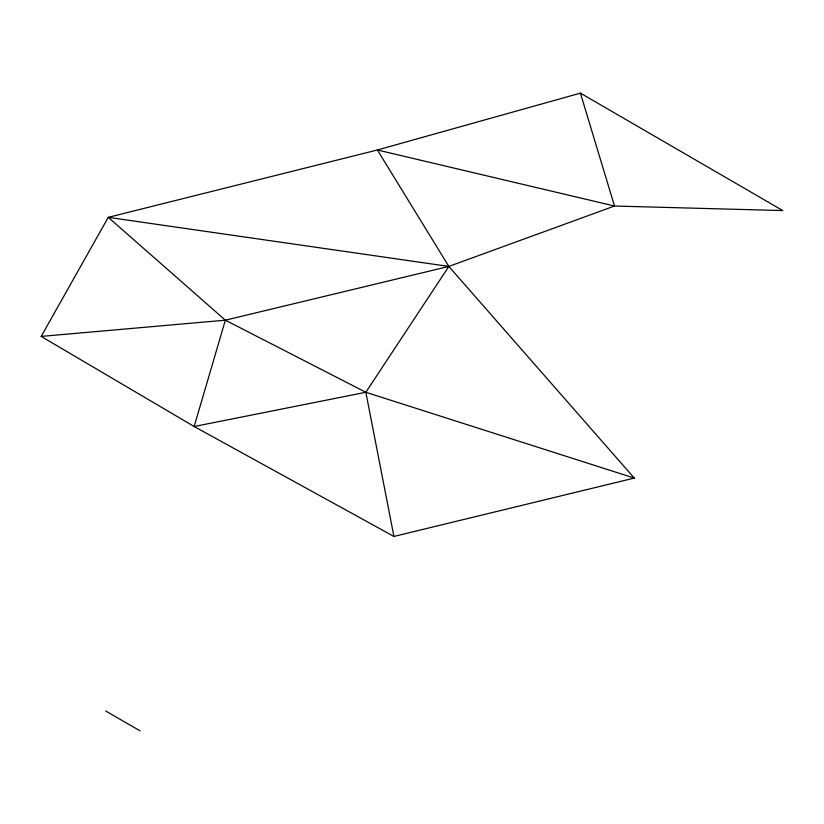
<?xml version="1.0" encoding="UTF-8"?>
<svg xmlns="http://www.w3.org/2000/svg" width="824" height="824" viewBox="0 0 824 824"><rect width="100%" height="100%" fill="white"/><g stroke="black" fill="none" stroke-linecap="round" stroke-linejoin="round"><path stroke-width="1.24" d="M580.415 93.133L614.519 206.031L377.382 149.989L580.415 93.133L782.8 210.583L614.519 206.031L448.843 266.43L225.364 320.186L194.155 426.513L393.934 536.445L634.284 478.085L448.843 266.43L377.382 149.989L108.263 217.34L41.2 336.408L194.155 426.513L365.835 392.276L634.284 478.085M365.835 392.276L448.843 266.43L108.263 217.34L225.364 320.186L365.835 392.276L393.934 536.445M41.2 336.408L225.364 320.186M105.699 710.999L140.101 730.867"/></g></svg>
